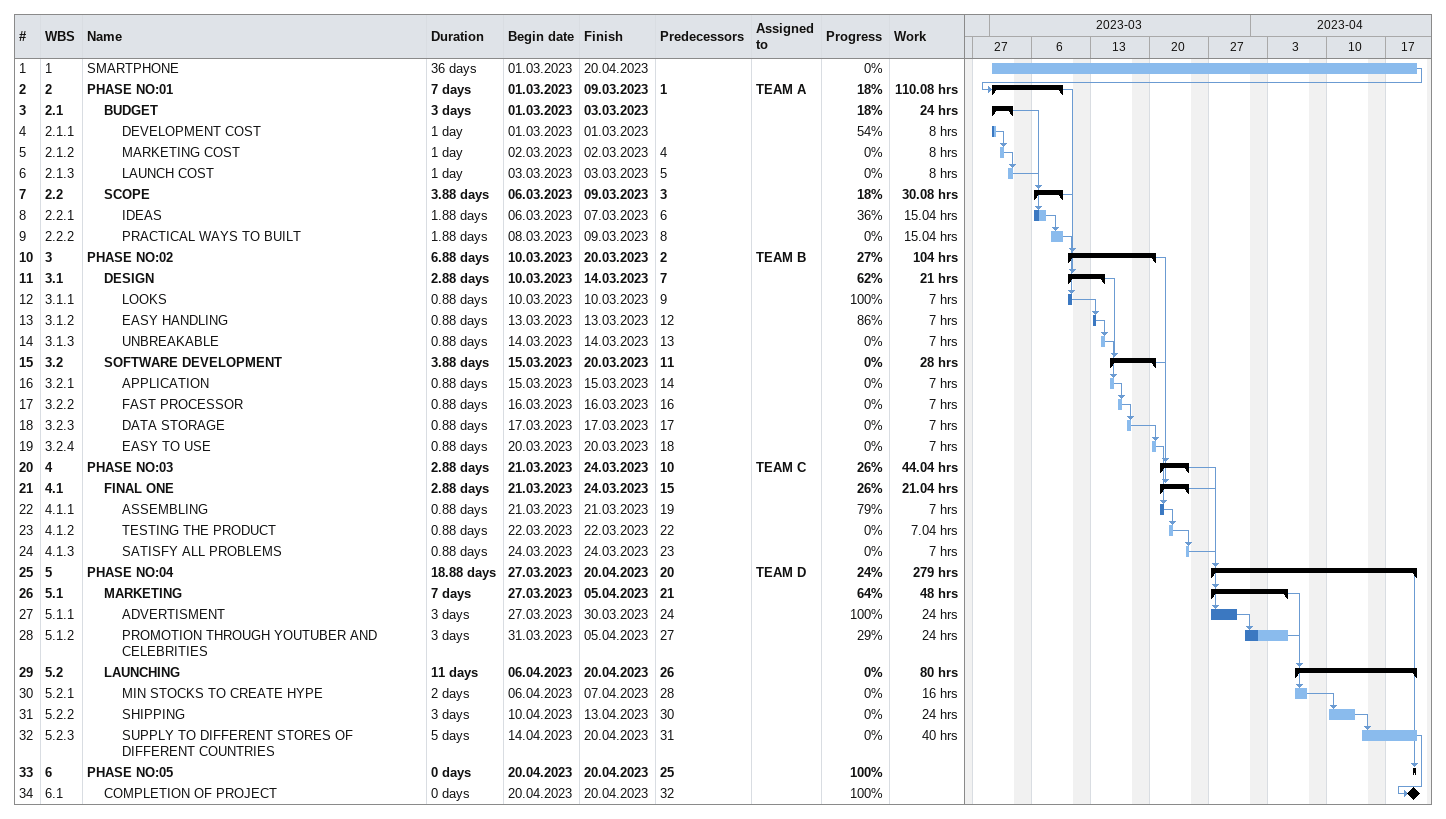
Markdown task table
| ID | WBS | Task | Duration | Start | Finish | Predecessors | Resources | % complete | Work (h) |
|---|---|---|---|---|---|---|---|---|---|
| 1 | 1 | SMARTPHONE | 36d | 2023-03-01 | 2023-04-20 |  |  | 0 |  |
| 2 | 2 | **PHASE NO:01** | 7d | 2023-03-01 | 2023-03-09 | 1 | TEAM A | 18 | 110.08 |
| 3 | 2.1 | **BUDGET** | 3d | 2023-03-01 | 2023-03-03 |  |  | 18 | 24 |
| 4 | 2.1.1 | DEVELOPMENT COST | 1d | 2023-03-01 | 2023-03-01 |  |  | 54 | 8 |
| 5 | 2.1.2 | MARKETING COST | 1d | 2023-03-02 | 2023-03-02 | 4 |  | 0 | 8 |
| 6 | 2.1.3 | LAUNCH COST | 1d | 2023-03-03 | 2023-03-03 | 5 |  | 0 | 8 |
| 7 | 2.2 | **SCOPE** | 3.88d | 2023-03-06 | 2023-03-09 | 3 |  | 18 | 30.08 |
| 8 | 2.2.1 | IDEAS | 1.88d | 2023-03-06 | 2023-03-07 | 6 |  | 36 | 15.04 |
| 9 | 2.2.2 | PRACTICAL WAYS TO BUILT | 1.88d | 2023-03-08 | 2023-03-09 | 8 |  | 0 | 15.04 |
| 10 | 3 | **PHASE NO:02** | 6.88d | 2023-03-10 | 2023-03-20 | 2 | TEAM B | 27 | 104 |
| 11 | 3.1 | **DESIGN** | 2.88d | 2023-03-10 | 2023-03-14 | 7 |  | 62 | 21 |
| 12 | 3.1.1 | LOOKS | 0.88d | 2023-03-10 | 2023-03-10 | 9 |  | 100 | 7 |
| 13 | 3.1.2 | EASY HANDLING | 0.88d | 2023-03-13 | 2023-03-13 | 12 |  | 86 | 7 |
| 14 | 3.1.3 | UNBREAKABLE | 0.88d | 2023-03-14 | 2023-03-14 | 13 |  | 0 | 7 |
| 15 | 3.2 | **SOFTWARE DEVELOPMENT** | 3.88d | 2023-03-15 | 2023-03-20 | 11 |  | 0 | 28 |
| 16 | 3.2.1 | APPLICATION | 0.88d | 2023-03-15 | 2023-03-15 | 14 |  | 0 | 7 |
| 17 | 3.2.2 | FAST PROCESSOR | 0.88d | 2023-03-16 | 2023-03-16 | 16 |  | 0 | 7 |
| 18 | 3.2.3 | DATA STORAGE | 0.88d | 2023-03-17 | 2023-03-17 | 17 |  | 0 | 7 |
| 19 | 3.2.4 | EASY TO USE | 0.88d | 2023-03-20 | 2023-03-20 | 18 |  | 0 | 7 |
| 20 | 4 | **PHASE NO:03** | 2.88d | 2023-03-21 | 2023-03-24 | 10 | TEAM C | 26 | 44.04 |
| 21 | 4.1 | **FINAL ONE** | 2.88d | 2023-03-21 | 2023-03-24 | 15 |  | 26 | 21.04 |
| 22 | 4.1.1 | ASSEMBLING | 0.88d | 2023-03-21 | 2023-03-21 | 19 |  | 79 | 7 |
| 23 | 4.1.2 | TESTING THE PRODUCT | 0.88d | 2023-03-22 | 2023-03-22 | 22 |  | 0 | 7.04 |
| 24 | 4.1.3 | SATISFY ALL PROBLEMS | 0.88d | 2023-03-24 | 2023-03-24 | 23 |  | 0 | 7 |
| 25 | 5 | **PHASE NO:04** | 18.88d | 2023-03-27 | 2023-04-20 | 20 | TEAM D | 24 | 279 |
| 26 | 5.1 | **MARKETING** | 7d | 2023-03-27 | 2023-04-05 | 21 |  | 64 | 48 |
| 27 | 5.1.1 | ADVERTISMENT | 3d | 2023-03-27 | 2023-03-30 | 24 |  | 100 | 24 |
| 28 | 5.1.2 | PROMOTION THROUGH YOUTUBER AND CELEBRITIES | 3d | 2023-03-31 | 2023-04-05 | 27 |  | 29 | 24 |
| 29 | 5.2 | **LAUNCHING** | 11d | 2023-04-06 | 2023-04-20 | 26 |  | 0 | 80 |
| 30 | 5.2.1 | MIN STOCKS TO CREATE HYPE | 2d | 2023-04-06 | 2023-04-07 | 28 |  | 0 | 16 |
| 31 | 5.2.2 | SHIPPING | 3d | 2023-04-10 | 2023-04-13 | 30 |  | 0 | 24 |
| 32 | 5.2.3 | SUPPLY TO DIFFERENT STORES OF DIFFERENT COUNTRIES | 5d | 2023-04-14 | 2023-04-20 | 31 |  | 0 | 40 |
| 33 | 6 | **PHASE NO:05** | 0d | 2023-04-20 | 2023-04-20 | 25 |  | 100 |  |
| 34 | 6.1 | COMPLETION OF PROJECT | 0d | 2023-04-20 | 2023-04-20 | 32 |  | 100 |  |
